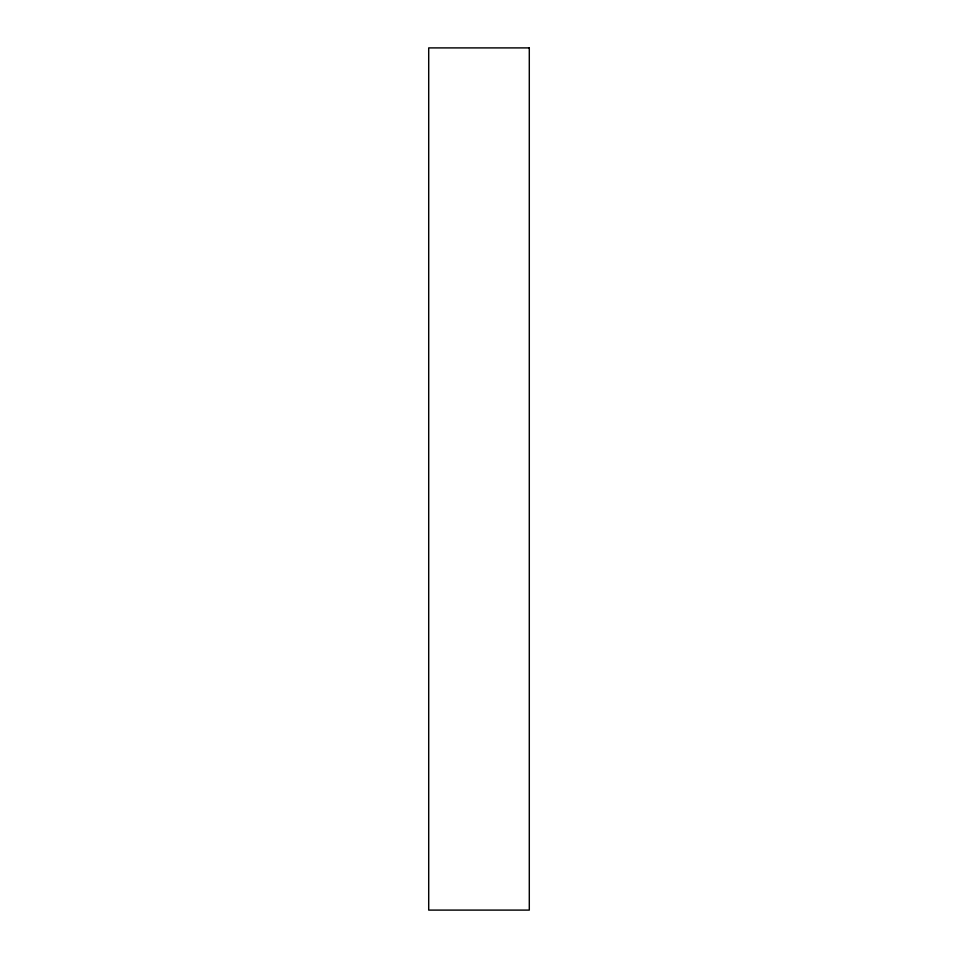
<?xml version="1.0" encoding="UTF-8"?>
<svg xmlns="http://www.w3.org/2000/svg" width="958" height="958" viewBox="0 0 958 958"><rect width="100%" height="100%" fill="white"/><g stroke="black" fill="none" stroke-linecap="round" stroke-linejoin="round"><path stroke-width="1.44" d="M529.295 47.9L428.705 47.9L428.705 910.1L529.295 910.1L529.295 47.9"/></g></svg>
